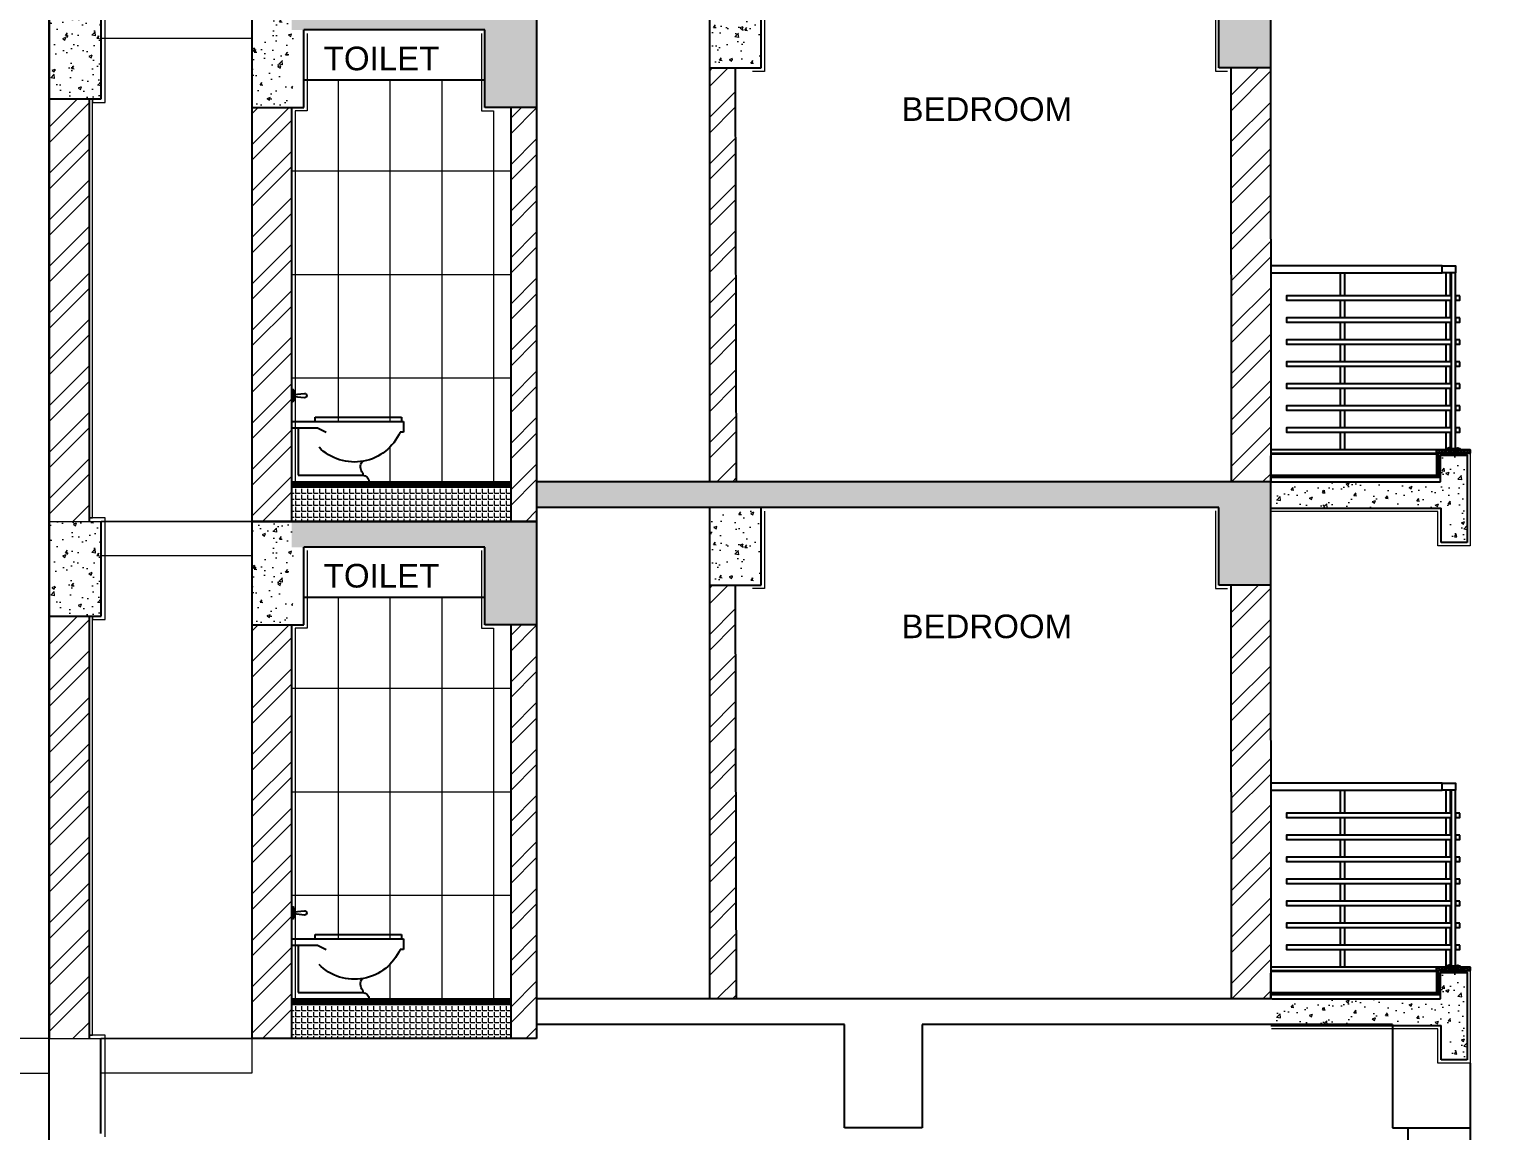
# Model space of a CAD drawing. Header units: metres. Extents: x 29392 to 32022, y 3934 to 33962.
# Drawn here: x 29707.76 to 29716.27, y 4062.42 to 4068.81 of the extents above; entities that cross this region are included whole.
import ezdxf

# ---------------------------------------------------------------- set-up
doc = ezdxf.new("R2010")
doc.units = ezdxf.units.M
doc.linetypes.add('HIDDEN', pattern=[0.375, 0.25, -0.125])
for name, color, linetype in [('20-HIDE', 11, 'HIDDEN'), ('33-SHADE', 251, 'Continuous'), ('DOOR-WIN', 6, 'Continuous'), ('ELE-1', 15, 'Continuous')]:
    doc.layers.add(name, color=color, linetype=linetype)
for name, color, linetype, lineweight in [('HATCH', 250, 'Continuous', 13), ('PLASTER', 252, 'Continuous', 15), ('text', 7, 'Continuous', 5)]:
    doc.layers.add(name, color=color, linetype=linetype, lineweight=lineweight)
doc.styles.get("Standard").update_dxf_attribs({"font": 'arial.ttf'})
doc.dimstyles.get("Standard").update_dxf_attribs({"dimtxt": 0.1, "dimasz": 0.18, "dimexe": 0.18, "dimexo": 0.0625, "dimgap": 0.09, "dimtad": 0, "dimtih": 1, "dimtoh": 1, "dimdec": 1, "dimzin": 0, "dimdsep": 46, "dimtxsty": 'Standard', "dimcen": 0.09, "dimadec": 0, "dimazin": 0, "dimtfac": 1, "dimtdec": 1, "dimtofl": 0, "dimtmove": 0, "dimatfit": 3, "dimfxl": 1, "dimtolj": 1, "dimtzin": 0, "dimarcsym": 0})
pattern_1 = [(50, (27323.3869, 3349.19325), (0.182184669, -0.0159390855), [0.01905, -0.20955]), (355, (27323.3869, 3349.19325), (-0.035243421, 0.191056845), [0.01524, -0.167640584]), (100.451445, (27323.40208, 3349.19192), (0.146941247, 0.175117752), [0.016190009, -0.178090245]), (46.1842, (27323.3869, 3349.24405), (0.27107904, -0.042042328), [0.028575, -0.314325]), (96.635558, (27323.40949, 3349.24054), (0.237404134, 0.247426125), [0.024285023, -0.267135608]), (351.184151, (27323.3869, 3349.24405), (0.237404134, 0.247426125), [0.022859967, -0.251459732]), (21, (27323.4123, 3349.23135), (0.151614391, -0.102265198), [0.01905, -0.20955]), (326, (27323.4123, 3349.23135), (0.061802028, 0.184187966), [0.01524, -0.16764]), (71.451445, (27323.42493, 3349.22282), (0.213416419, 0.081922769), [0.016190009, -0.178089938]), (37.5, (27323.386896, 3349.193245), (0.0030886033, 0.0845550389), [0, -0.165608, 0, -0.17018, 0, -0.168275]), (7.5, (27323.3869, 3349.193245), (0.0668196625, 0.1001805748), [0, -0.097028, 0, -0.161798, 0, -0.064135]), (327.5, (27323.330254, 3349.193245), (0.1355905952, -0.005728744), [0, -0.0635, 0, -0.19812, 0, -0.26289]), (317.5, (27323.30485, 3349.19325), (0.1481291814, 0.025426491), [0, -0.08255, 0, -0.131572, 0, -0.18669])]
pattern_2 = [(45, (27323.3869, 3349.19325), (-0.134703842, 0.134703842), []), (45, (27323.4767, 3349.19325), (-0.134703842, 0.134703842), [])]
pattern_3 = [(50, (27323.3869, 3352.19325), (0.182184669, -0.0159390855), [0.01905, -0.20955]), (355, (27323.3869, 3352.19325), (-0.035243421, 0.191056845), [0.01524, -0.167640584]), (100.451445, (27323.40208, 3352.19192), (0.146941247, 0.175117752), [0.016190009, -0.178090245]), (46.1842, (27323.3869, 3352.24405), (0.27107904, -0.042042328), [0.028575, -0.314325]), (96.635558, (27323.40949, 3352.24054), (0.237404134, 0.247426125), [0.024285023, -0.267135608]), (351.184151, (27323.3869, 3352.24405), (0.237404134, 0.247426125), [0.022859967, -0.251459732]), (21, (27323.4123, 3352.23135), (0.151614391, -0.102265198), [0.01905, -0.20955]), (326, (27323.4123, 3352.23135), (0.061802028, 0.184187966), [0.01524, -0.16764]), (71.451445, (27323.42493, 3352.22282), (0.213416419, 0.081922769), [0.016190009, -0.178089938]), (37.5, (27323.386896, 3352.193245), (0.0030886033, 0.0845550389), [0, -0.165608, 0, -0.17018, 0, -0.168275]), (7.5, (27323.3869, 3352.193245), (0.0668196625, 0.1001805748), [0, -0.097028, 0, -0.161798, 0, -0.064135]), (327.5, (27323.330254, 3352.193245), (0.1355905952, -0.005728744), [0, -0.0635, 0, -0.19812, 0, -0.26289]), (317.5, (27323.30485, 3352.19325), (0.1481291814, 0.025426491), [0, -0.08255, 0, -0.131572, 0, -0.18669])]
pattern_4 = [(45, (27323.3869, 3352.19325), (-0.134703842, 0.134703842), []), (45, (27323.4767, 3352.19325), (-0.134703842, 0.134703842), [])]

# ---------------------------------------------------------------- blocks, each defined once
blk = doc.blocks.new('A$C0A04126D')
for p, q in [((0.6365, 0.5054, -0.3429), (0.5741, 0.5117, -0.3429)), ((0.6365, 0.5304, -0.3429), (0.649, 0.5366, -0.3429)), ((0.6365, 0.468, -0.3429), (0.6365, 0.5304, -0.3429)), ((0.649, 0.5366, -0.3429), (0.649, 0.4618, -0.3429)), ((0.5741, 0.4867, -0.3429), (0.6365, 0.493, -0.3429)), ((0.649, 0.4618, -0.3429), (0.6365, 0.468, -0.3429)), ((0.649, 0.3494, -0.3429), (0, 0.3494, -0.3429)), ((0, 0.3494, -0.3429), (0, 0.287, -0.3429)), ((0.5117, 0.3744, -0.3429), (0.0125, 0.3744, -0.3429)), ((0.0125, 0.3744, -0.3429), (0.0125, 0.3494, -0.3429)), ((0.5117, 0.3494, -0.3429), (0.5117, 0.3744, -0.3429)), ((0.649, 0.3494, -0.3429), (0.649, 0, -0.3429)), ((0, 0.287, -0.3429), (0.0206, 0.287, -0.3429)), ((0.4992, 0.312, -0.3429), (0.4493, 0.287, -0.3429)), ((0.649, 0.312, -0.3429), (0.4992, 0.312, -0.3429)), ((0.6115, 0.312, -0.3429), (0.6115, 0.0374, -0.3429)), ((0.2371, 0.0499, -0.3429), (0.2371, 0.0374, -0.3429)), ((0.6115, 0.0374, -0.3429), (0.2371, 0.0374, -0.3429))]:
    blk.add_line(p, q)
for centre, radius, start, end in [((0.5741, 0.4992, -0.3429), 0.0125, 90, 270), ((0.2851, 0.4028, -0.3429), 0.2887, 203.64102, 315.28389), ((0.1944, 0.085, -0.3429), 0.0553, 320.64055, 36.52551), ((0.2371, 0, -0.3429), 0.0374, 90, 180)]:
    blk.add_arc(centre, radius, start, end)
blk = doc.blocks.new('uedu')
at = {"layer": '33-SHADE'}
h = blk.add_hatch(dxfattribs=at)
h.set_pattern_fill('ANSI31', color=253, scale=50, style=0)
h.set_pattern_definition([(45, (1783846.1323, 271602.1625), (-4.41941738, 4.41941738), [])])
h.paths.add_polyline_path([(1862003.6, 40806), (1861928.6, 40806), (1861928.6, 40798), (1862003.6, 40798)])
at = {"layer": '20-HIDE', "color": 5, "linetype": 'Continuous', "lineweight": 25}
blk.add_lwpolyline([(1862003.6, 40806), (1861928.6, 40806), (1861928.6, 40798), (1862003.6, 40798)], close=True, dxfattribs=at)
at = {"layer": 'DOOR-WIN', "color": 7}
for points in [[(1861953.6, 41803), (1862028.6, 41803), (1862028.6, 41843), (1861953.6, 41843)], [(1861928.6, 41673), (1861953.6, 41673), (1861953.6, 41648), (1861928.6, 41648)], [(1861928.6, 41548), (1861953.6, 41548), (1861953.6, 41523), (1861928.6, 41523)], [(1861928.6, 41423), (1861953.6, 41423), (1861953.6, 41398), (1861928.6, 41398)], [(1861928.6, 41298), (1861953.6, 41298), (1861953.6, 41273), (1861928.6, 41273)], [(1861928.6, 41173), (1861953.6, 41173), (1861953.6, 41148), (1861928.6, 41148)], [(1861928.6, 41048), (1861953.6, 41048), (1861953.6, 41023), (1861928.6, 41023)], [(1861928.6, 40923), (1861953.6, 40923), (1861953.6, 40898), (1861928.6, 40898)]]:
    blk.add_lwpolyline(points, close=True, dxfattribs=at)
at = {"layer": 'ELE-1'}
blk.add_lwpolyline([(1861953.6, 40806), (1861953.6, 41803), (1861978.6, 41803), (1861978.6, 40806)], dxfattribs=at)
blk = doc.blocks.new('afshfh')
for p, q in [((1864155.9, 113886.6), (1864155.9, 113887.3)), ((1864166.7, 113887.4), (1864156, 113887.4)), ((1864156, 113886.4), (1864166.7, 113886.4)), ((1864159.6, 113886.3), (1864160.1, 113886.4)), ((1864159.6, 113886.3), (1864162.6, 113885.2)), ((1864159.6, 113886.3), (1864163.1, 113885.4)), ((1864160.1, 113885.5), (1864159.6, 113885.4)), ((1864159.6, 113885.4), (1864162.6, 113884.3)), ((1864159.6, 113885.4), (1864163.1, 113884.4)), ((1864160.1, 113884.6), (1864159.6, 113884.4)), ((1864159.6, 113884.4), (1864162.6, 113883.4)), ((1864159.6, 113884.4), (1864163.1, 113883.5)), ((1864160.1, 113883.6), (1864159.6, 113883.5)), ((1864159.6, 113883.5), (1864162.6, 113882.4)), ((1864159.6, 113883.5), (1864163.1, 113882.6)), ((1864160.1, 113882.7), (1864159.6, 113882.6)), ((1864159.6, 113882.6), (1864162.6, 113881.5)), ((1864159.6, 113882.6), (1864163.1, 113881.6)), ((1864160.1, 113881.8), (1864159.6, 113881.6)), ((1864159.6, 113881.6), (1864162.6, 113880.6)), ((1864159.6, 113881.6), (1864163.1, 113880.7)), ((1864160.1, 113880.8), (1864159.6, 113880.7)), ((1864159.6, 113880.7), (1864162.6, 113879.6)), ((1864159.6, 113880.7), (1864163.1, 113879.8)), ((1864160.1, 113879.9), (1864159.6, 113879.8)), ((1864159.6, 113879.8), (1864162.6, 113878.7)), ((1864159.6, 113879.8), (1864163.1, 113878.8)), ((1864160.1, 113879), (1864159.6, 113878.8)), ((1864159.6, 113878.8), (1864162.6, 113877.8)), ((1864159.6, 113878.8), (1864163.1, 113877.9)), ((1864160.1, 113878), (1864159.6, 113877.9)), ((1864159.6, 113877.9), (1864162.6, 113876.8)), ((1864159.6, 113877.9), (1864163.1, 113877)), ((1864160.1, 113877.1), (1864159.6, 113877)), ((1864159.6, 113877), (1864162.6, 113875.9)), ((1864159.6, 113877), (1864163.1, 113876)), ((1864160.1, 113876.2), (1864159.6, 113876)), ((1864159.6, 113876), (1864162.6, 113875)), ((1864159.6, 113876), (1864163.1, 113875.1)), ((1864160.1, 113875.2), (1864159.6, 113875.1)), ((1864159.6, 113875.1), (1864162.6, 113874)), ((1864159.6, 113875.1), (1864163.1, 113874.2)), ((1864160.1, 113874.3), (1864159.6, 113874.2)), ((1864159.6, 113874.2), (1864162.6, 113873.1)), ((1864159.6, 113874.2), (1864163.1, 113873.2)), ((1864160.1, 113873.4), (1864159.6, 113873.2)), ((1864159.6, 113873.2), (1864162.6, 113872.2)), ((1864159.6, 113873.2), (1864163.1, 113872.3)), ((1864160.1, 113872.4), (1864159.6, 113872.3)), ((1864159.6, 113872.3), (1864162.6, 113871.2)), ((1864159.6, 113872.3), (1864163.1, 113871.4)), ((1864160.1, 113871.5), (1864159.6, 113871.4)), ((1864159.6, 113871.4), (1864162.6, 113870.3)), ((1864159.6, 113871.4), (1864163.1, 113870.4)), ((1864160.1, 113870.6), (1864159.6, 113870.4)), ((1864159.6, 113870.4), (1864162.6, 113869.4)), ((1864159.6, 113870.4), (1864163.1, 113869.5)), ((1864160.1, 113869.6), (1864159.6, 113869.5)), ((1864159.6, 113869.5), (1864162.6, 113868.4)), ((1864159.6, 113869.5), (1864163.1, 113868.6)), ((1864163.1, 113885.4), (1864160.1, 113886.4)), ((1864160.1, 113886.1), (1864160.1, 113885.5)), ((1864163.1, 113884.4), (1864160.1, 113885.5)), ((1864160.1, 113885.2), (1864160.1, 113884.6)), ((1864163.1, 113883.5), (1864160.1, 113884.6)), ((1864160.1, 113884.2), (1864160.1, 113883.6)), ((1864163.1, 113882.6), (1864160.1, 113883.6)), ((1864160.1, 113883.3), (1864160.1, 113882.7)), ((1864163.1, 113881.6), (1864160.1, 113882.7)), ((1864160.1, 113882.4), (1864160.1, 113881.8)), ((1864163.1, 113880.7), (1864160.1, 113881.8)), ((1864160.1, 113881.4), (1864160.1, 113880.8)), ((1864163.1, 113879.8), (1864160.1, 113880.8)), ((1864160.1, 113880.5), (1864160.1, 113879.9)), ((1864163.1, 113878.8), (1864160.1, 113879.9)), ((1864160.1, 113879.6), (1864160.1, 113879)), ((1864163.1, 113877.9), (1864160.1, 113879)), ((1864160.1, 113878.7), (1864160.1, 113878)), ((1864163.1, 113877), (1864160.1, 113878)), ((1864160.1, 113877.7), (1864160.1, 113877.1)), ((1864163.1, 113876), (1864160.1, 113877.1)), ((1864160.1, 113876.8), (1864160.1, 113876.2)), ((1864163.1, 113875.1), (1864160.1, 113876.2)), ((1864160.1, 113875.9), (1864160.1, 113875.2)), ((1864163.1, 113874.2), (1864160.1, 113875.2)), ((1864160.1, 113874.9), (1864160.1, 113874.3)), ((1864163.1, 113873.2), (1864160.1, 113874.3)), ((1864160.1, 113874), (1864160.1, 113873.4)), ((1864163.1, 113872.3), (1864160.1, 113873.4)), ((1864160.1, 113873.1), (1864160.1, 113872.4)), ((1864163.1, 113871.4), (1864160.1, 113872.4)), ((1864160.1, 113872.1), (1864160.1, 113871.5)), ((1864163.1, 113870.4), (1864160.1, 113871.5)), ((1864160.1, 113871.2), (1864160.1, 113870.6)), ((1864163.1, 113869.5), (1864160.1, 113870.6)), ((1864160.1, 113870.3), (1864160.1, 113869.6)), ((1864163.1, 113868.6), (1864160.1, 113869.6)), ((1864160.1, 113869.3), (1864160.1, 113865.4)), ((1864161.4, 113864.2), (1864160.1, 113867.9)), ((1864161.4, 113864.2), (1864160.1, 113865.4)), ((1864160.7, 113868.3), (1864160.2, 113868.1)), ((1864161.4, 113864.2), (1864162.6, 113865.4)), ((1864162.6, 113865.4), (1864162, 113867.7)), ((1864162.6, 113886.4), (1864162.6, 113885.5)), ((1864163.1, 113885.4), (1864162.6, 113885.2)), ((1864162.6, 113885.2), (1864162.6, 113884.6)), ((1864163.1, 113884.4), (1864162.6, 113884.3)), ((1864162.6, 113884.3), (1864162.6, 113883.7)), ((1864163.1, 113883.5), (1864162.6, 113883.4)), ((1864162.6, 113883.4), (1864162.6, 113882.7)), ((1864163.1, 113882.6), (1864162.6, 113882.4)), ((1864162.6, 113882.4), (1864162.6, 113881.8)), ((1864163.1, 113881.6), (1864162.6, 113881.5)), ((1864162.6, 113881.5), (1864162.6, 113880.9)), ((1864163.1, 113880.7), (1864162.6, 113880.6)), ((1864162.6, 113880.6), (1864162.6, 113879.9)), ((1864163.1, 113879.8), (1864162.6, 113879.6)), ((1864162.6, 113879.6), (1864162.6, 113879)), ((1864163.1, 113878.8), (1864162.6, 113878.7)), ((1864162.6, 113878.7), (1864162.6, 113878.1)), ((1864163.1, 113877.9), (1864162.6, 113877.8)), ((1864162.6, 113877.8), (1864162.6, 113877.1)), ((1864163.1, 113877), (1864162.6, 113876.8)), ((1864162.6, 113876.8), (1864162.6, 113876.2)), ((1864163.1, 113876), (1864162.6, 113875.9)), ((1864162.6, 113875.9), (1864162.6, 113875.3)), ((1864163.1, 113875.1), (1864162.6, 113875)), ((1864162.6, 113875), (1864162.6, 113874.3)), ((1864163.1, 113874.2), (1864162.6, 113874)), ((1864162.6, 113874), (1864162.6, 113873.4)), ((1864163.1, 113873.2), (1864162.6, 113873.1)), ((1864162.6, 113873.1), (1864162.6, 113872.5)), ((1864163.1, 113872.3), (1864162.6, 113872.2)), ((1864162.6, 113872.2), (1864162.6, 113871.5)), ((1864163.1, 113871.4), (1864162.6, 113871.2)), ((1864162.6, 113871.2), (1864162.6, 113870.6)), ((1864163.1, 113870.4), (1864162.6, 113870.3)), ((1864162.6, 113870.3), (1864162.6, 113869.7)), ((1864163.1, 113869.5), (1864162.6, 113869.4)), ((1864162.6, 113869.4), (1864162.6, 113868.7)), ((1864163.1, 113868.6), (1864162.6, 113868.4)), ((1864162.6, 113868.4), (1864162.6, 113865.4)), ((1864166.9, 113886.6), (1864166.9, 113887.3))]:
    blk.add_line(p, q)
for centre, radius, start, end in [((1864156, 113887.3), 0.15, 90, 180), ((1864156, 113886.6), 0.15, 180, 270), ((1864161.4, 113883.4), 5.5, 46.6602, 133.3398), ((1864160.3, 113867.9), 0.15, 111.57553, 198.16903), ((1864161.1, 113867.3), 1, 21.57553, 111.57553), ((1864166.7, 113887.3), 0.15, 0, 90), ((1864166.7, 113886.6), 0.15, 270, 0)]:
    blk.add_arc(centre, radius, start, end)
blk = doc.blocks.new('*D277')
at = {"color": 0, "lineweight": -2, "transparency": 16777216}
for p, q in [((29715.7579, 4103.7625), (29717.2653, 4103.779)), ((29717.0873, 4103.597), (29717.3312, 4081.2598)), ((29717.5827, 4058.234), (29717.3387, 4080.5712)), ((29716.2572, 4058.0395), (29717.7646, 4058.056))]:
    blk.add_line(p, q, dxfattribs=at)
at = {"color": 0, "transparency": 16777216}
for points in [[(29717.1173, 4103.5974), (29717.0573, 4103.5967), (29717.0853, 4103.777)], [(29717.6126, 4058.2343), (29717.5527, 4058.2337), (29717.5846, 4058.054)]]:
    blk.add_solid(points, dxfattribs=at)
at = {"layer": 'Defpoints', "color": 0, "transparency": 16777216}
for p in [(29715.6954, 4103.7618), (29717.0853, 4103.777), (29716.1947, 4058.0388)]:
    blk.add_point(p, dxfattribs=at)
at = {"color": 0, "transparency": 16777216, "insert": (29717.335, 4080.9155), "char_height": 0.5, "attachment_point": 5}
blk.add_mtext('\\A1;45', dxfattribs=at)

msp = doc.modelspace()

# ---------------------------------------------------------------- hatches: boundary and pattern name
at = {"transparency": 16777216}
h = msp.add_hatch(dxfattribs=at)
h.set_pattern_fill('ANSI33', scale=0.051055)
h.set_pattern_definition([(135, (31594.022349, 4023.76932), (0.00902539052, 0.00902539052), []), (135, (31594.013324, 4023.76932), (0.00902539052, 0.00902539052), [0.00638191484, -0.00319095742])])
h.paths.add_polyline_path([(29716.1157, 4066.3716), (29715.9197, 4066.3716), (29715.9197, 4066.3522), (29716.1157, 4066.3522)])
h.paths.add_polyline_path([(29715.9319, 4066.3461), (29715.9197, 4066.3461), (29715.9197, 4066.2246), (29715.9319, 4066.2246)])
h = msp.add_hatch(dxfattribs=at)
h.set_pattern_fill('ANSI33', scale=0.051055, angle=45, style=0)
h.set_pattern_definition([(90, (31594.104037, 4023.76932), (0.01276382968, 3e-18), []), (90, (31594.097656, 4023.775702), (0.01276382968, 3e-18), [0.00638191484, -0.00319095742])])
h.paths.add_polyline_path([(29714.9639, 4066.2246), (29714.9639, 4066.2123), (29715.9442, 4066.2123), (29715.9442, 4066.2246)])
h = msp.add_hatch(dxfattribs=at)
h.set_pattern_fill('ANSI33', scale=0.051055)
h.set_pattern_definition([(135, (31594.022349, 4020.76932), (0.00902539052, 0.00902539052), []), (135, (31594.013324, 4020.76932), (0.00902539052, 0.00902539052), [0.00638191484, -0.00319095742])])
h.paths.add_polyline_path([(29716.1157, 4063.3716), (29715.9197, 4063.3716), (29715.9197, 4063.3522), (29716.1157, 4063.3522)])
h.paths.add_polyline_path([(29715.9319, 4063.3461), (29715.9197, 4063.3461), (29715.9197, 4063.2246), (29715.9319, 4063.2246)])
h = msp.add_hatch(dxfattribs=at)
h.set_pattern_fill('ANSI33', scale=0.051055, angle=45, style=0)
h.set_pattern_definition([(90, (31594.104037, 4020.76932), (0.01276382968, 3e-18), []), (90, (31594.097656, 4020.775702), (0.01276382968, 3e-18), [0.00638191484, -0.00319095742])])
h.paths.add_polyline_path([(29714.9639, 4063.2246), (29714.9639, 4063.2123), (29715.9442, 4063.2123), (29715.9442, 4063.2246)])
at = {"layer": 'HATCH', "transparency": 16777216}
h = msp.add_hatch(dxfattribs=at)
h.set_pattern_fill('AR-CONC', color=256, scale=0.001)
h.set_pattern_definition([(50, (27763.88038, 3406.42546), (0.182184669, -0.015939086), [0.01905, -0.20955]), (355, (27763.88038, 3406.42546), (-0.035243421, 0.191056845), [0.01524, -0.167640584]), (100.451445, (27763.89556, 3406.42413), (0.146941247, 0.175117752), [0.016190009, -0.178090245]), (46.1842, (27763.88038, 3406.47626), (0.27107904, -0.042042328), [0.028575, -0.314325]), (96.635558, (27763.90297, 3406.47276), (0.237404134, 0.247426125), [0.024285023, -0.26713561]), (351.184151, (27763.88038, 3406.47626), (0.237404134, 0.247426125), [0.022859967, -0.251459732]), (21, (27763.90578, 3406.46356), (0.151614391, -0.102265198), [0.01905, -0.20955]), (326, (27763.90578, 3406.46356), (0.061802028, 0.184187966), [0.01524, -0.16764]), (71.451445, (27763.91842, 3406.45504), (0.21341642, 0.081922769), [0.016190009, -0.178089938]), (37.5, (27763.88038, 3406.42546), (0.0030886033, 0.0845550389), [0, -0.165608, 0, -0.17018, 0, -0.168275]), (7.5, (27763.88038, 3406.42546), (0.0668196625, 0.100180575), [0, -0.097028, 0, -0.161798, 0, -0.064135]), (327.5, (27763.82374, 3406.42546), (0.1355905952, -0.005728744), [0, -0.0635, 0, -0.19812, 0, -0.26289]), (317.5, (27763.79834, 3406.42546), (0.1481291814, 0.025426491), [0, -0.08255, 0, -0.131572, 0, -0.18669])])
h.paths.add_polyline_path([(29710.4044, 4068.8068), (29709.2843, 4068.8068), (29709.2843, 4068.9568), (29710.7044, 4068.9568), (29710.7044, 4068.3568), (29710.4044, 4068.3568)])
h.paths.add_polyline_path([(29714.9592, 4068.5871), (29714.6588, 4068.5868), (29714.6588, 4069.0368), (29710.7044, 4069.0368), (29710.7044, 4069.1868), (29714.9588, 4069.1871)])
h = msp.add_hatch(dxfattribs=at)
h.set_pattern_fill('AR-CONC', color=256, scale=0.001)
h.set_pattern_definition(pattern_3)
h.paths.add_polyline_path([(29712.0053, 4068.5864), (29711.7053, 4068.5864), (29711.7055, 4069.0368), (29712.0053, 4069.0368)])
h = msp.add_hatch(dxfattribs=at)
h.set_pattern_fill('AR-CONC', color=256, scale=0.001)
h.set_pattern_definition(pattern_3)
h.paths.add_polyline_path([(29709.0555, 4068.9568), (29709.2914, 4068.9568), (29709.2914, 4068.3568), (29709.0553, 4068.3568)])
h.paths.add_polyline_path([(29707.88, 4068.9568), (29708.11, 4068.9568), (29708.18, 4068.9568), (29708.18, 4068.4068), (29707.88, 4068.4068)])
h = msp.add_hatch(dxfattribs=at)
h.set_pattern_fill('ANSI32', color=256, scale=0.02)
h.set_pattern_definition([(45, (27763.88038, 3406.42546), (-0.134703842, 0.134703842), []), (45, (27763.97019, 3406.42546), (-0.134703842, 0.134703842), [])])
h.paths.add_polyline_path([(29709.0543, 4065.9568), (29709.2843, 4065.9568), (29709.2843, 4068.3568), (29709.0543, 4068.3568)])
h.paths.add_polyline_path([(29710.7044, 4068.3568), (29710.5543, 4068.3568), (29710.5543, 4065.9568), (29710.7044, 4065.9568)])
edge = h.paths.add_edge_path()
edge.add_line((29714.7292, 4068.5869), (29714.7312, 4066.1868))
edge.add_line((29714.3498, 4066.1867), (29714.9612, 4066.1872))
edge.add_line((29714.9612, 4066.1872), (29714.9592, 4068.5871))
edge.add_line((29714.9592, 4068.5871), (29714.7253, 4068.5868))
h = msp.add_hatch(dxfattribs=at)
h.set_pattern_fill('ANSI32', color=256, scale=0.02)
h.set_pattern_definition(pattern_4)
h.paths.add_polyline_path([(29711.7055, 4068.5864), (29711.8553, 4068.5864), (29711.8611, 4066.1868), (29711.7055, 4066.1868)])
h = msp.add_hatch(dxfattribs=at)
h.set_pattern_fill('ANSI32', color=256, scale=0.02)
h.set_pattern_definition(pattern_4)
h.paths.add_polyline_path([(29708.11, 4065.9568), (29707.88, 4065.9568), (29707.88, 4068.4068), (29708.11, 4068.4068)])
h = msp.add_hatch(dxfattribs=at)
h.set_pattern_fill('AR-CONC', color=256, scale=0.001)
h.set_pattern_definition([(50, (28888.61957, 3794.82875), (0.18218467, -0.015939086), [0.01905, -0.20955]), (355, (28888.61957, 3794.82875), (-0.03524342, 0.191056845), [0.01524, -0.167640584]), (100.451445, (28888.63475, 3794.82742), (0.146941247, 0.175117752), [0.01619001, -0.178090245]), (46.1842, (28888.61957, 3794.87955), (0.27107904, -0.04204233), [0.028575, -0.314325]), (96.635558, (28888.64216, 3794.87605), (0.237404134, 0.247426125), [0.02428502, -0.26713561]), (351.18415, (28888.61957, 3794.87955), (0.23740413, 0.247426125), [0.02285997, -0.25145973]), (21, (28888.64497, 3794.86685), (0.15161439, -0.102265198), [0.01905, -0.20955]), (326, (28888.64497, 3794.86685), (0.06180203, 0.184187966), [0.01524, -0.16764]), (71.451445, (28888.6576, 3794.85833), (0.21341642, 0.08192277), [0.01619001, -0.178089938]), (37.5, (28888.61957, 3794.82875), (0.0030886033, 0.084555039), [0, -0.165608, 0, -0.17018, 0, -0.168275]), (7.5, (28888.61957, 3794.82875), (0.0668196625, 0.100180575), [0, -0.097028, 0, -0.161798, 0, -0.064135]), (327.5, (28888.56293, 3794.82875), (0.135590595, -0.005728744), [0, -0.0635, 0, -0.19812, 0, -0.26289]), (317.5, (28888.53753, 3794.82875), (0.148129181, 0.025426491), [0, -0.08255, 0, -0.131572, 0, -0.18669])])
h.paths.add_polyline_path([(29716.0973, 4066.0336), (29716.0973, 4065.8336), (29715.9473, 4065.8336), (29715.9473, 4066.0336), (29714.9811, 4066.0336), (29714.9811, 4066.1868), (29715.9442, 4066.1868), (29715.9442, 4066.34), (29716.0973, 4066.34), (29716.0973, 4066.1868)])
h = msp.add_hatch(dxfattribs=at)
h.set_pattern_fill('AR-CONC', color=256, scale=0.001)
h.set_pattern_definition([(50, (27763.88038, 3403.42546), (0.182184669, -0.015939086), [0.01905, -0.20955]), (355, (27763.88038, 3403.42546), (-0.035243421, 0.191056845), [0.01524, -0.167640584]), (100.451445, (27763.89556, 3403.42413), (0.146941247, 0.175117752), [0.016190009, -0.178090245]), (46.1842, (27763.88038, 3403.47626), (0.27107904, -0.042042328), [0.028575, -0.314325]), (96.635558, (27763.90297, 3403.47276), (0.237404134, 0.247426125), [0.024285023, -0.26713561]), (351.184151, (27763.88038, 3403.47626), (0.237404134, 0.247426125), [0.022859967, -0.251459732]), (21, (27763.90578, 3403.46356), (0.151614391, -0.102265198), [0.01905, -0.20955]), (326, (27763.90578, 3403.46356), (0.061802028, 0.184187966), [0.01524, -0.16764]), (71.451445, (27763.91842, 3403.45504), (0.21341642, 0.081922769), [0.016190009, -0.178089938]), (37.5, (27763.88038, 3403.42546), (0.0030886033, 0.0845550389), [0, -0.165608, 0, -0.17018, 0, -0.168275]), (7.5, (27763.88038, 3403.42546), (0.0668196625, 0.100180575), [0, -0.097028, 0, -0.161798, 0, -0.064135]), (327.5, (27763.82374, 3403.42546), (0.1355905952, -0.005728744), [0, -0.0635, 0, -0.19812, 0, -0.26289]), (317.5, (27763.79834, 3403.42546), (0.1481291814, 0.025426491), [0, -0.08255, 0, -0.131572, 0, -0.18669])])
h.paths.add_polyline_path([(29710.4044, 4065.8068), (29709.2843, 4065.8068), (29709.2843, 4065.9568), (29710.7044, 4065.9568), (29710.7044, 4065.3568), (29710.4044, 4065.3568)])
h.paths.add_polyline_path([(29714.9592, 4065.5871), (29714.6588, 4065.5868), (29714.6588, 4066.0368), (29710.7044, 4066.0368), (29710.7044, 4066.1868), (29714.9588, 4066.1871)])
h = msp.add_hatch(dxfattribs=at)
h.set_pattern_fill('ANGLE', color=256, scale=0.005)
h.set_pattern_definition([(0, (27763.880383, 3406.17747), (0, 0.034925), [0.0254, -0.009525]), (90, (27763.880383, 3406.17747), (-0.034925, 2e-18), [0.0254, -0.009525])])
h.paths.add_polyline_path([(29710.5543, 4066.1568), (29709.2843, 4066.1568), (29709.2843, 4065.9568), (29710.5543, 4065.9568)])
h = msp.add_hatch(dxfattribs=at)
h.set_pattern_fill('AR-CONC', color=256, scale=0.001)
h.set_pattern_definition(pattern_1)
h.paths.add_polyline_path([(29712.0053, 4065.5864), (29711.7053, 4065.5864), (29711.7055, 4066.0368), (29712.0053, 4066.0368)])
h = msp.add_hatch(dxfattribs=at)
h.set_pattern_fill('AR-CONC', color=256, scale=0.001)
h.set_pattern_definition(pattern_1)
h.paths.add_polyline_path([(29709.0555, 4065.9568), (29709.2914, 4065.9568), (29709.2914, 4065.3568), (29709.0553, 4065.3568)])
h.paths.add_polyline_path([(29707.88, 4065.9568), (29708.11, 4065.9568), (29708.18, 4065.9568), (29708.18, 4065.4068), (29707.88, 4065.4068)])
h = msp.add_hatch(dxfattribs=at)
h.set_pattern_fill('ANSI32', color=256, scale=0.02)
h.set_pattern_definition([(45, (27763.88038, 3403.42546), (-0.134703842, 0.134703842), []), (45, (27763.97019, 3403.42546), (-0.134703842, 0.134703842), [])])
h.paths.add_polyline_path([(29709.0543, 4062.9568), (29709.2843, 4062.9568), (29709.2843, 4065.3568), (29709.0543, 4065.3568)])
h.paths.add_polyline_path([(29710.7044, 4065.3568), (29710.5543, 4065.3568), (29710.5543, 4062.9568), (29710.7044, 4062.9568)])
edge = h.paths.add_edge_path()
edge.add_line((29714.7292, 4065.5869), (29714.7312, 4063.1868))
edge.add_line((29714.3498, 4063.1867), (29714.9612, 4063.1872))
edge.add_line((29714.9612, 4063.1872), (29714.9592, 4065.5871))
edge.add_line((29714.9592, 4065.5871), (29714.7253, 4065.5868))
h = msp.add_hatch(dxfattribs=at)
h.set_pattern_fill('ANSI32', color=256, scale=0.02)
h.set_pattern_definition(pattern_2)
h.paths.add_polyline_path([(29711.7055, 4065.5864), (29711.8553, 4065.5864), (29711.8611, 4063.1868), (29711.7055, 4063.1868)])
h = msp.add_hatch(dxfattribs=at)
h.set_pattern_fill('ANSI32', color=256, scale=0.02)
h.set_pattern_definition(pattern_2)
h.paths.add_polyline_path([(29708.11, 4062.9568), (29707.88, 4062.9568), (29707.88, 4065.4068), (29708.11, 4065.4068)])
h = msp.add_hatch(dxfattribs=at)
h.set_pattern_fill('AR-CONC', color=256, scale=0.001)
h.set_pattern_definition([(50, (28888.61957, 3791.82875), (0.18218467, -0.015939086), [0.01905, -0.20955]), (355, (28888.61957, 3791.82875), (-0.03524342, 0.191056845), [0.01524, -0.167640584]), (100.451445, (28888.63475, 3791.82742), (0.146941247, 0.175117752), [0.01619001, -0.178090245]), (46.1842, (28888.61957, 3791.87955), (0.27107904, -0.04204233), [0.028575, -0.314325]), (96.635558, (28888.64216, 3791.87605), (0.237404134, 0.247426125), [0.02428502, -0.26713561]), (351.18415, (28888.61957, 3791.87955), (0.23740413, 0.247426125), [0.02285997, -0.25145973]), (21, (28888.64497, 3791.86685), (0.15161439, -0.102265198), [0.01905, -0.20955]), (326, (28888.64497, 3791.86685), (0.06180203, 0.184187966), [0.01524, -0.16764]), (71.451445, (28888.6576, 3791.85833), (0.21341642, 0.08192277), [0.01619001, -0.178089938]), (37.5, (28888.61957, 3791.82875), (0.0030886033, 0.084555039), [0, -0.165608, 0, -0.17018, 0, -0.168275]), (7.5, (28888.61957, 3791.82875), (0.0668196625, 0.100180575), [0, -0.097028, 0, -0.161798, 0, -0.064135]), (327.5, (28888.56293, 3791.82875), (0.135590595, -0.005728744), [0, -0.0635, 0, -0.19812, 0, -0.26289]), (317.5, (28888.53753, 3791.82875), (0.148129181, 0.025426491), [0, -0.08255, 0, -0.131572, 0, -0.18669])])
h.paths.add_polyline_path([(29716.0973, 4063.0336), (29716.0973, 4062.8336), (29715.9473, 4062.8336), (29715.9473, 4063.0336), (29714.9811, 4063.0336), (29714.9811, 4063.1868), (29715.9442, 4063.1868), (29715.9442, 4063.34), (29716.0973, 4063.34), (29716.0973, 4063.1868)])
h = msp.add_hatch(dxfattribs=at)
h.set_pattern_fill('ANGLE', color=256, scale=0.005)
h.set_pattern_definition([(0, (27763.880383, 3403.17747), (0, 0.034925), [0.0254, -0.009525]), (90, (27763.880383, 3403.17747), (-0.034925, 2e-18), [0.0254, -0.009525])])
h.paths.add_polyline_path([(29710.5543, 4063.1568), (29709.2843, 4063.1568), (29709.2843, 4062.9568), (29710.5543, 4062.9568)])
at = {"layer": 'PLASTER', "transparency": 16777216}
h = msp.add_hatch(dxfattribs=at)
h.set_pattern_fill('ANSI31', color=256, scale=0.001)
h.set_pattern_definition([(45, (29527.2478036, 3717.702556), (-0.00224506403, 0.00224506403), [])])
h.paths.add_polyline_path([(29710.5543, 4066.1568), (29710.5543, 4066.1765), (29709.2919, 4066.1762), (29709.2843, 4066.1768), (29709.2843, 4066.1568)])
h = msp.add_hatch(dxfattribs=at)
h.set_pattern_fill('ANSI31', color=256, scale=0.001)
h.set_pattern_definition([(45, (29527.2478036, 3714.702556), (-0.00224506403, 0.00224506403), [])])
h.paths.add_polyline_path([(29710.5543, 4063.1568), (29710.5543, 4063.1765), (29709.2919, 4063.1762), (29709.2843, 4063.1768), (29709.2843, 4063.1568)])

# ---------------------------------------------------------------- linework, layer by layer
at = {"color": 252, "true_color": 0x939598, "transparency": 16777216}
msp.add_line((29707.8791, 4058.0388), (29707.8791, 4099.1868), dxfattribs=at)
at = {"transparency": 16777216}
for p, q in [((29710.7044, 4069.1868), (29710.7044, 4065.9568)), ((29714.9588, 4069.1868), (29714.9611, 4066.1868)), ((29711.7055, 4069.0368), (29711.7055, 4066.1868)), ((29712.0053, 4068.5864), (29712.0053, 4069.0364)), ((29714.6588, 4068.5868), (29714.6588, 4069.0368)), ((29707.88, 4065.9568), (29707.88, 4068.9568)), ((29708.18, 4068.4068), (29708.18, 4068.9568)), ((29709.0543, 4068.9568), (29709.0543, 4065.9568)), ((29709.3543, 4068.3568), (29709.3543, 4068.8068)), ((29710.4044, 4068.8068), (29709.3543, 4068.8068)), ((29710.4044, 4068.3568), (29710.4044, 4068.8068)), ((29711.7053, 4068.5864), (29712.0053, 4068.5864)), ((29711.8553, 4068.5864), (29711.8611, 4066.1868)), ((29714.9588, 4068.5868), (29714.6588, 4068.5868)), ((29714.7292, 4068.5868), (29714.7311, 4066.1868)), ((29709.3543, 4068.5168), (29710.4044, 4068.5168)), ((29707.88, 4068.4068), (29708.18, 4068.4068)), ((29708.11, 4068.4068), (29708.11, 4065.9568)), ((29709.0543, 4068.3568), (29709.0543, 4065.9568)), ((29709.0543, 4068.3568), (29709.3543, 4068.3568)), ((29709.2843, 4068.3573), (29709.2843, 4065.9568)), ((29710.7044, 4068.3568), (29710.4044, 4068.3568)), ((29710.5543, 4068.3568), (29710.5543, 4065.9568)), ((29714.9611, 4066.1868), (29714.9611, 4066.3368)), ((29709.2843, 4066.1868), (29710.5543, 4066.1868)), ((29709.2843, 4066.1768), (29710.5543, 4066.1768)), ((29709.2843, 4066.1568), (29710.5543, 4066.1568)), ((29709.5642, 4066.1568), (29710.5543, 4066.1568)), ((29709.5642, 4066.1568), (29710.5543, 4066.1568)), ((29710.7044, 4066.1868), (29710.7044, 4062.9568)), ((29714.9588, 4066.1868), (29710.7044, 4066.1868)), ((29714.9611, 4066.1868), (29710.7044, 4066.1868)), ((29714.9588, 4066.1868), (29714.9611, 4063.1868)), ((29714.6588, 4066.0368), (29710.7044, 4066.0368)), ((29711.7055, 4066.0368), (29711.7055, 4063.1868)), ((29712.0053, 4065.5864), (29712.0053, 4066.0364)), ((29714.6588, 4065.5868), (29714.6588, 4066.0368)), ((29715.9473, 4065.8336), (29715.9473, 4066.0336)), ((29716.0973, 4066.0336), (29716.0973, 4065.8336)), ((29707.88, 4062.9568), (29707.88, 4065.9568)), ((29708.18, 4065.4068), (29708.18, 4065.9568)), ((29709.0543, 4065.9568), (29709.0543, 4062.9568)), ((29709.0543, 4065.9568), (29710.7044, 4065.9568)), ((29710.7044, 4065.9568), (29709.0543, 4065.9568)), ((29709.3543, 4065.3568), (29709.3543, 4065.8068)), ((29710.4044, 4065.8068), (29709.3543, 4065.8068)), ((29710.4044, 4065.3568), (29710.4044, 4065.8068)), ((29716.0973, 4065.8336), (29715.9473, 4065.8336)), ((29711.7053, 4065.5864), (29712.0053, 4065.5864)), ((29711.8553, 4065.5864), (29711.8611, 4063.1868)), ((29714.9588, 4065.5868), (29714.6588, 4065.5868)), ((29714.7292, 4065.5868), (29714.7311, 4063.1868)), ((29709.3543, 4065.5168), (29710.4044, 4065.5168)), ((29707.88, 4065.4068), (29708.18, 4065.4068)), ((29708.11, 4065.4068), (29708.11, 4062.9568)), ((29709.0543, 4065.3568), (29709.0543, 4062.9568)), ((29709.0543, 4065.3568), (29709.3543, 4065.3568)), ((29709.2843, 4065.3573), (29709.2843, 4062.9568)), ((29710.7044, 4065.3568), (29710.4044, 4065.3568)), ((29710.5543, 4065.3568), (29710.5543, 4062.9568)), ((29714.9611, 4063.1868), (29714.9611, 4063.3368)), ((29709.2843, 4063.1868), (29710.5543, 4063.1868)), ((29709.2843, 4063.1768), (29710.5543, 4063.1768)), ((29714.9611, 4063.1868), (29710.7044, 4063.1868)), ((29709.2843, 4063.1568), (29710.5543, 4063.1568)), ((29709.5642, 4063.1568), (29710.5543, 4063.1568)), ((29709.5642, 4063.1568), (29710.5543, 4063.1568)), ((29712.489, 4063.0388), (29710.7036, 4063.0388)), ((29712.489, 4062.4388), (29712.489, 4063.0388)), ((29715.6649, 4063.0388), (29712.939, 4063.0388)), ((29712.939, 4063.0388), (29712.939, 4062.4388)), ((29715.6649, 4063.0388), (29715.6649, 4062.4388)), ((29715.9473, 4062.8336), (29715.9473, 4063.0336)), ((29716.0973, 4063.0336), (29716.0973, 4062.8336)), ((29707.8791, 4059.9568), (29707.8791, 4062.9568)), ((29708.1791, 4062.4068), (29708.1791, 4062.9568)), ((29710.7044, 4062.9568), (29709.0543, 4062.9568)), ((29716.0973, 4062.8336), (29715.9473, 4062.8336)), ((29716.1149, 4062.8139), (29716.1149, 4058.0388)), ((29712.939, 4062.4388), (29712.489, 4062.4388)), ((29715.6649, 4062.4388), (29716.1149, 4062.4388)), ((29715.7546, 4062.4388), (29715.7546, 4058.1888))]:
    msp.add_line(p, q, dxfattribs=at)
at = {"linetype": 'ByBlock', "lineweight": 20, "transparency": 16777216}
for p, q in [((29709.5543, 4068.5168), (29709.5543, 4066.5362)), ((29709.8543, 4068.5168), (29709.8543, 4066.5362)), ((29710.1543, 4068.5168), (29710.1543, 4066.1568)), ((29710.4543, 4068.3368), (29710.4543, 4066.1568)), ((29710.5543, 4067.9868), (29709.2843, 4067.9868)), ((29710.5543, 4067.3868), (29709.2843, 4067.3868)), ((29710.5543, 4066.7868), (29709.2843, 4066.7868)), ((29709.8543, 4066.3875), (29709.8543, 4066.1568)), ((29707.88, 4065.9568), (29708.11, 4065.9568)), ((29708.1259, 4065.9568), (29708.3559, 4065.9568)), ((29709.5543, 4065.5168), (29709.5543, 4063.5362)), ((29709.8543, 4065.5168), (29709.8543, 4063.5362)), ((29710.1543, 4065.5168), (29710.1543, 4063.1568)), ((29710.4543, 4065.3368), (29710.4543, 4063.1568)), ((29710.5543, 4064.9868), (29709.2843, 4064.9868)), ((29710.5543, 4064.3868), (29709.2843, 4064.3868)), ((29710.5543, 4063.7868), (29709.2843, 4063.7868)), ((29709.8543, 4063.3875), (29709.8543, 4063.1568)), ((29707.8791, 4062.9568), (29708.1091, 4062.9568)), ((29708.125, 4062.9568), (29708.355, 4062.9568)), ((29708.1259, 4062.9568), (29708.3559, 4062.9568))]:
    msp.add_line(p, q, dxfattribs=at)
at = {"color": 7, "transparency": 16777216}
for p, q in [((29715.3616, 4067.3978), (29715.3616, 4067.2651)), ((29715.3872, 4067.3978), (29715.3872, 4067.2651)), ((29715.9743, 4067.3978), (29715.9743, 4067.2651)), ((29715.9998, 4067.3978), (29715.9998, 4067.2651)), ((29715.3616, 4067.2396), (29715.3616, 4067.1375)), ((29715.3872, 4067.2396), (29715.3872, 4067.1375)), ((29715.9743, 4067.2396), (29715.9743, 4067.1375)), ((29715.9998, 4067.2396), (29715.9998, 4067.1375)), ((29715.3616, 4067.1119), (29715.3616, 4067.0098)), ((29715.3872, 4067.1119), (29715.3872, 4067.0098)), ((29715.9743, 4067.1119), (29715.9743, 4067.0098)), ((29715.9998, 4067.1119), (29715.9998, 4067.0098)), ((29715.3616, 4066.9843), (29715.3616, 4066.8822)), ((29715.3872, 4066.9843), (29715.3872, 4066.8822)), ((29715.9743, 4066.9843), (29715.9743, 4066.8822)), ((29715.9998, 4066.9843), (29715.9998, 4066.8822)), ((29715.3616, 4066.8566), (29715.3616, 4066.7545)), ((29715.3872, 4066.8566), (29715.3872, 4066.7545)), ((29715.9743, 4066.8566), (29715.9743, 4066.7545)), ((29715.9998, 4066.8566), (29715.9998, 4066.7545)), ((29715.3616, 4066.729), (29715.3616, 4066.6269)), ((29715.3872, 4066.729), (29715.3872, 4066.6269)), ((29715.9743, 4066.729), (29715.9743, 4066.6269)), ((29715.9998, 4066.729), (29715.9998, 4066.6269)), ((29715.3616, 4066.6014), (29715.3616, 4066.4993)), ((29715.3872, 4066.6014), (29715.3872, 4066.4993)), ((29715.9743, 4066.6014), (29715.9743, 4066.4993)), ((29715.9998, 4066.6014), (29715.9998, 4066.4993)), ((29715.3616, 4066.4737), (29715.3616, 4066.3716)), ((29715.3872, 4066.4737), (29715.3872, 4066.3716)), ((29715.9743, 4066.4737), (29715.9743, 4066.3716)), ((29715.9998, 4066.4737), (29715.9998, 4066.3716)), ((29715.9197, 4066.3461), (29714.9639, 4066.3461)), ((29715.9258, 4066.3522), (29715.9258, 4066.3461)), ((29714.9639, 4066.1868), (29715.9442, 4066.1868)), ((29716.0973, 4066.1868), (29716.0973, 4066.0336)), ((29714.9611, 4066.0336), (29715.9473, 4066.0336)), ((29715.3616, 4064.3978), (29715.3616, 4064.2651)), ((29715.3872, 4064.3978), (29715.3872, 4064.2651)), ((29715.9743, 4064.3978), (29715.9743, 4064.2651)), ((29715.9998, 4064.3978), (29715.9998, 4064.2651)), ((29715.3616, 4064.2396), (29715.3616, 4064.1375)), ((29715.3872, 4064.2396), (29715.3872, 4064.1375)), ((29715.9743, 4064.2396), (29715.9743, 4064.1375)), ((29715.9998, 4064.2396), (29715.9998, 4064.1375)), ((29715.3616, 4064.1119), (29715.3616, 4064.0098)), ((29715.3872, 4064.1119), (29715.3872, 4064.0098)), ((29715.9743, 4064.1119), (29715.9743, 4064.0098)), ((29715.9998, 4064.1119), (29715.9998, 4064.0098)), ((29715.3616, 4063.9843), (29715.3616, 4063.8822)), ((29715.3872, 4063.9843), (29715.3872, 4063.8822)), ((29715.9743, 4063.9843), (29715.9743, 4063.8822)), ((29715.9998, 4063.9843), (29715.9998, 4063.8822)), ((29715.3616, 4063.8566), (29715.3616, 4063.7545)), ((29715.3872, 4063.8566), (29715.3872, 4063.7545)), ((29715.9743, 4063.8566), (29715.9743, 4063.7545)), ((29715.9998, 4063.8566), (29715.9998, 4063.7545)), ((29715.3616, 4063.729), (29715.3616, 4063.6269)), ((29715.3872, 4063.729), (29715.3872, 4063.6269)), ((29715.9743, 4063.729), (29715.9743, 4063.6269)), ((29715.9998, 4063.729), (29715.9998, 4063.6269)), ((29715.3616, 4063.6014), (29715.3616, 4063.4993)), ((29715.3872, 4063.6014), (29715.3872, 4063.4993)), ((29715.9743, 4063.6014), (29715.9743, 4063.4993)), ((29715.9998, 4063.6014), (29715.9998, 4063.4993)), ((29715.3616, 4063.4737), (29715.3616, 4063.3716)), ((29715.3872, 4063.4737), (29715.3872, 4063.3716)), ((29715.9743, 4063.4737), (29715.9743, 4063.3716)), ((29715.9998, 4063.4737), (29715.9998, 4063.3716)), ((29715.9197, 4063.3461), (29714.9639, 4063.3461)), ((29715.9258, 4063.3522), (29715.9258, 4063.3461)), ((29714.9639, 4063.1868), (29715.9442, 4063.1868)), ((29716.0973, 4063.1868), (29716.0973, 4063.0336)), ((29714.9611, 4063.0336), (29715.9473, 4063.0336))]:
    msp.add_line(p, q, dxfattribs=at)
for points in [[(29715.9539, 4067.4387), (29714.9639, 4067.4387)], [(29714.9639, 4067.3978), (29715.9539, 4067.3978)], [(29716.0049, 4067.2651), (29715.0507, 4067.2651), (29715.0507, 4067.2396), (29716.0049, 4067.2396)], [(29716.0049, 4067.1375), (29715.0507, 4067.1375), (29715.0507, 4067.1119), (29716.0049, 4067.1119)], [(29716.0049, 4067.0098), (29715.0507, 4067.0098), (29715.0507, 4066.9843), (29716.0049, 4066.9843)], [(29716.0049, 4066.8822), (29715.0507, 4066.8822), (29715.0507, 4066.8566), (29716.0049, 4066.8566)], [(29716.0049, 4066.7545), (29715.0507, 4066.7545), (29715.0507, 4066.729), (29716.0049, 4066.729)], [(29716.0049, 4066.6269), (29715.0507, 4066.6269), (29715.0507, 4066.6014), (29716.0049, 4066.6014)], [(29716.0049, 4066.4993), (29715.0507, 4066.4993), (29715.0507, 4066.4737), (29716.0049, 4066.4737)], [(29716.1157, 4066.3716), (29714.9639, 4066.3716)], [(29714.9639, 4066.3522), (29716.1157, 4066.3522)], [(29715.9442, 4066.1868), (29715.9442, 4066.34), (29716.0973, 4066.34), (29716.0973, 4066.1868)], [(29714.9611, 4066.2246), (29715.9442, 4066.2246)], [(29714.9611, 4066.2123), (29715.9442, 4066.2123)], [(29715.9539, 4064.4387), (29714.9639, 4064.4387)], [(29714.9639, 4064.3978), (29715.9539, 4064.3978)], [(29716.0049, 4064.2651), (29715.0507, 4064.2651), (29715.0507, 4064.2396), (29716.0049, 4064.2396)], [(29716.0049, 4064.1375), (29715.0507, 4064.1375), (29715.0507, 4064.1119), (29716.0049, 4064.1119)], [(29716.0049, 4064.0098), (29715.0507, 4064.0098), (29715.0507, 4063.9843), (29716.0049, 4063.9843)], [(29716.0049, 4063.8822), (29715.0507, 4063.8822), (29715.0507, 4063.8566), (29716.0049, 4063.8566)], [(29716.0049, 4063.7545), (29715.0507, 4063.7545), (29715.0507, 4063.729), (29716.0049, 4063.729)], [(29716.0049, 4063.6269), (29715.0507, 4063.6269), (29715.0507, 4063.6014), (29716.0049, 4063.6014)], [(29716.0049, 4063.4993), (29715.0507, 4063.4993), (29715.0507, 4063.4737), (29716.0049, 4063.4737)], [(29716.1157, 4063.3716), (29714.9639, 4063.3716)], [(29714.9639, 4063.3522), (29716.1157, 4063.3522)], [(29715.9442, 4063.1868), (29715.9442, 4063.34), (29716.0973, 4063.34), (29716.0973, 4063.1868)], [(29714.9611, 4063.2246), (29715.9442, 4063.2246)], [(29714.9611, 4063.2123), (29715.9442, 4063.2123)]]:
    msp.add_lwpolyline(points, dxfattribs=at)
for points in [[(29716.056, 4066.4993), (29716.0305, 4066.4993), (29716.0305, 4066.4737), (29716.056, 4066.4737)], [(29715.9197, 4066.3716), (29716.1157, 4066.3716), (29716.1157, 4066.3522), (29715.9197, 4066.3522)], [(29715.9319, 4066.3461), (29715.9197, 4066.3461), (29715.9197, 4066.2246), (29715.9319, 4066.2246)], [(29716.056, 4063.4993), (29716.0305, 4063.4993), (29716.0305, 4063.4737), (29716.056, 4063.4737)], [(29715.9197, 4063.3716), (29716.1157, 4063.3716), (29716.1157, 4063.3522), (29715.9197, 4063.3522)], [(29715.9319, 4063.3461), (29715.9197, 4063.3461), (29715.9197, 4063.2246), (29715.9319, 4063.2246)]]:
    msp.add_lwpolyline(points, close=True, dxfattribs=at)
at = {"layer": 'PLASTER', "transparency": 16777216}
for p, q in [((29708.204, 4068.3868), (29708.204, 4068.9568)), ((29712.0254, 4069.0164), (29712.0254, 4068.5664)), ((29714.6387, 4069.0168), (29714.6387, 4068.5668)), ((29709.3744, 4068.7868), (29709.3744, 4068.3368)), ((29710.3843, 4068.7868), (29710.3843, 4068.3368)), ((29709.0543, 4068.7568), (29708.18, 4068.7568)), ((29709.0543, 4068.7568), (29708.18, 4068.7568)), ((29712.0254, 4068.5664), (29711.9554, 4068.5664)), ((29714.6387, 4068.5668), (29714.7087, 4068.5668)), ((29708.13, 4065.9768), (29708.13, 4068.4068)), ((29708.13, 4068.4068), (29708.13, 4068.3868)), ((29708.13, 4068.3868), (29708.204, 4068.3868)), ((29709.3744, 4068.3368), (29709.3044, 4068.3368)), ((29709.3044, 4068.3368), (29709.3044, 4066.1568)), ((29710.3843, 4068.3368), (29710.4543, 4068.3368)), ((29708.204, 4065.9768), (29708.11, 4065.9768)), ((29708.11, 4065.9768), (29708.13, 4065.9768)), ((29708.204, 4065.9568), (29708.204, 4065.9768)), ((29712.0254, 4066.0164), (29712.0254, 4065.5664)), ((29714.6387, 4066.0168), (29714.6387, 4065.5668)), ((29708.11, 4065.9568), (29709.0543, 4065.9568)), ((29709.0543, 4065.9568), (29708.18, 4065.9568)), ((29708.204, 4065.3868), (29708.204, 4065.9568)), ((29709.0543, 4065.7568), (29708.18, 4065.7568)), ((29709.0543, 4065.7568), (29708.18, 4065.7568)), ((29709.3744, 4065.7868), (29709.3744, 4065.3368)), ((29710.3843, 4065.7868), (29710.3843, 4065.3368)), ((29712.0254, 4065.5664), (29711.9554, 4065.5664)), ((29714.6387, 4065.5668), (29714.7087, 4065.5668)), ((29708.13, 4062.9768), (29708.13, 4065.4068)), ((29708.13, 4065.4068), (29708.13, 4065.3868)), ((29708.13, 4065.3868), (29708.204, 4065.3868)), ((29709.3744, 4065.3368), (29709.3044, 4065.3368)), ((29709.3044, 4065.3368), (29709.3044, 4063.1568)), ((29710.3843, 4065.3368), (29710.4543, 4065.3368)), ((29708.2031, 4062.9768), (29708.1091, 4062.9768)), ((29708.1091, 4062.9768), (29708.1291, 4062.9768)), ((29708.1091, 4062.9568), (29709.0534, 4062.9568)), ((29709.0534, 4062.9568), (29708.1791, 4062.9568)), ((29708.2031, 4062.9568), (29708.2031, 4062.9768)), ((29708.2031, 4062.3868), (29708.2031, 4062.9568)), ((29709.0534, 4062.7568), (29708.1791, 4062.7568)), ((29709.0534, 4062.7568), (29708.1791, 4062.7568))]:
    msp.add_line(p, q, dxfattribs=at)
at = {"layer": 'PLASTER', "linetype": 'ByBlock', "lineweight": 20, "transparency": 16777216}
for p, q in [((29716.1157, 4066.3522), (29716.1157, 4065.8139)), ((29715.9273, 4066.0136), (29714.9639, 4066.0136)), ((29715.9273, 4065.8139), (29715.9273, 4066.0136)), ((29716.1157, 4066.0336), (29716.1157, 4066.0136)), ((29715.9473, 4065.8139), (29715.9273, 4065.8139)), ((29716.1157, 4065.8139), (29715.9473, 4065.8139)), ((29716.1157, 4063.3522), (29716.1157, 4062.8139)), ((29715.9273, 4063.0136), (29714.9639, 4063.0136)), ((29715.9273, 4062.8139), (29715.9273, 4063.0136)), ((29716.1157, 4063.0336), (29716.1157, 4063.0136)), ((29715.9473, 4062.8139), (29715.9273, 4062.8139)), ((29716.1157, 4062.8139), (29715.9473, 4062.8139))]:
    msp.add_line(p, q, dxfattribs=at)
at = {"layer": 'PLASTER', "color": 0, "transparency": 16777216}
for p, q in [((29707.8791, 4062.9568), (29704.0253, 4062.9568)), ((29705.1996, 4062.7568), (29707.8791, 4062.7568))]:
    msp.add_line(p, q, dxfattribs=at)
at = {"layer": 'text', "color": 251, "true_color": 0x636466, "transparency": 16777216}
msp.add_line((29709.0534, 4062.9568), (29709.0534, 4062.7568), dxfattribs=at)

# ---------------------------------------------------------------- block references
at = {"color": 7, "transparency": 16777216, "yscale": 0.001021106374551753, "zscale": 0.001021106374551753}
for name, p, xscale in [('uedu', (31617.2832, 4024.7125), -0.001021106374551753), ('afshfh', (27812.4851, 3950.0896), 0.001021106374551753), ('afshfh', (31619.5503, 3950.0896), -0.001021106374551753), ('uedu', (31617.2832, 4021.7125), -0.001021106374551753), ('afshfh', (27812.4851, 3947.0896), 0.001021106374551753), ('afshfh', (31619.5503, 3947.0896), -0.001021106374551753)]:
    msp.add_blockref(name, p, dxfattribs=dict(at, xscale=xscale))
at = {"color": 7, "transparency": 16777216, "xscale": -1}
for p in [(29709.9333, 4066.1868, 0.3429), (29709.9333, 4063.1868, 0.3429)]:
    msp.add_blockref('A$C0A04126D', p, dxfattribs=at)

# ---------------------------------------------------------------- texts
at = {"transparency": 16777216}
for s, p in [('TOILET', (29709.4704, 4068.5729)), ('BEDROOM', (29712.8193, 4068.2792)), ('TOILET', (29709.4704, 4065.5729)), ('BEDROOM', (29712.8193, 4065.2792))]:
    msp.add_text(s, height=0.13707, dxfattribs=at).set_placement(p)

# ---------------------------------------------------------------- dimensions: what is measured, and where the dimension line sits
at = {"color": 251, "true_color": 0x636466}
dim = msp.add_aligned_dim(p1=(29716.1947, 4058.0388), p2=(29715.6954, 4103.7618), distance=-1.39, text='45', dimstyle='Standard', override={"dimtxt": 0.5}, dxfattribs=at)
dim.commit()
dim.dimension.update_dxf_attribs({"geometry": '*D277', "text_midpoint": (29717.335, 4080.9155)})

doc.saveas('drawing.dxf')
